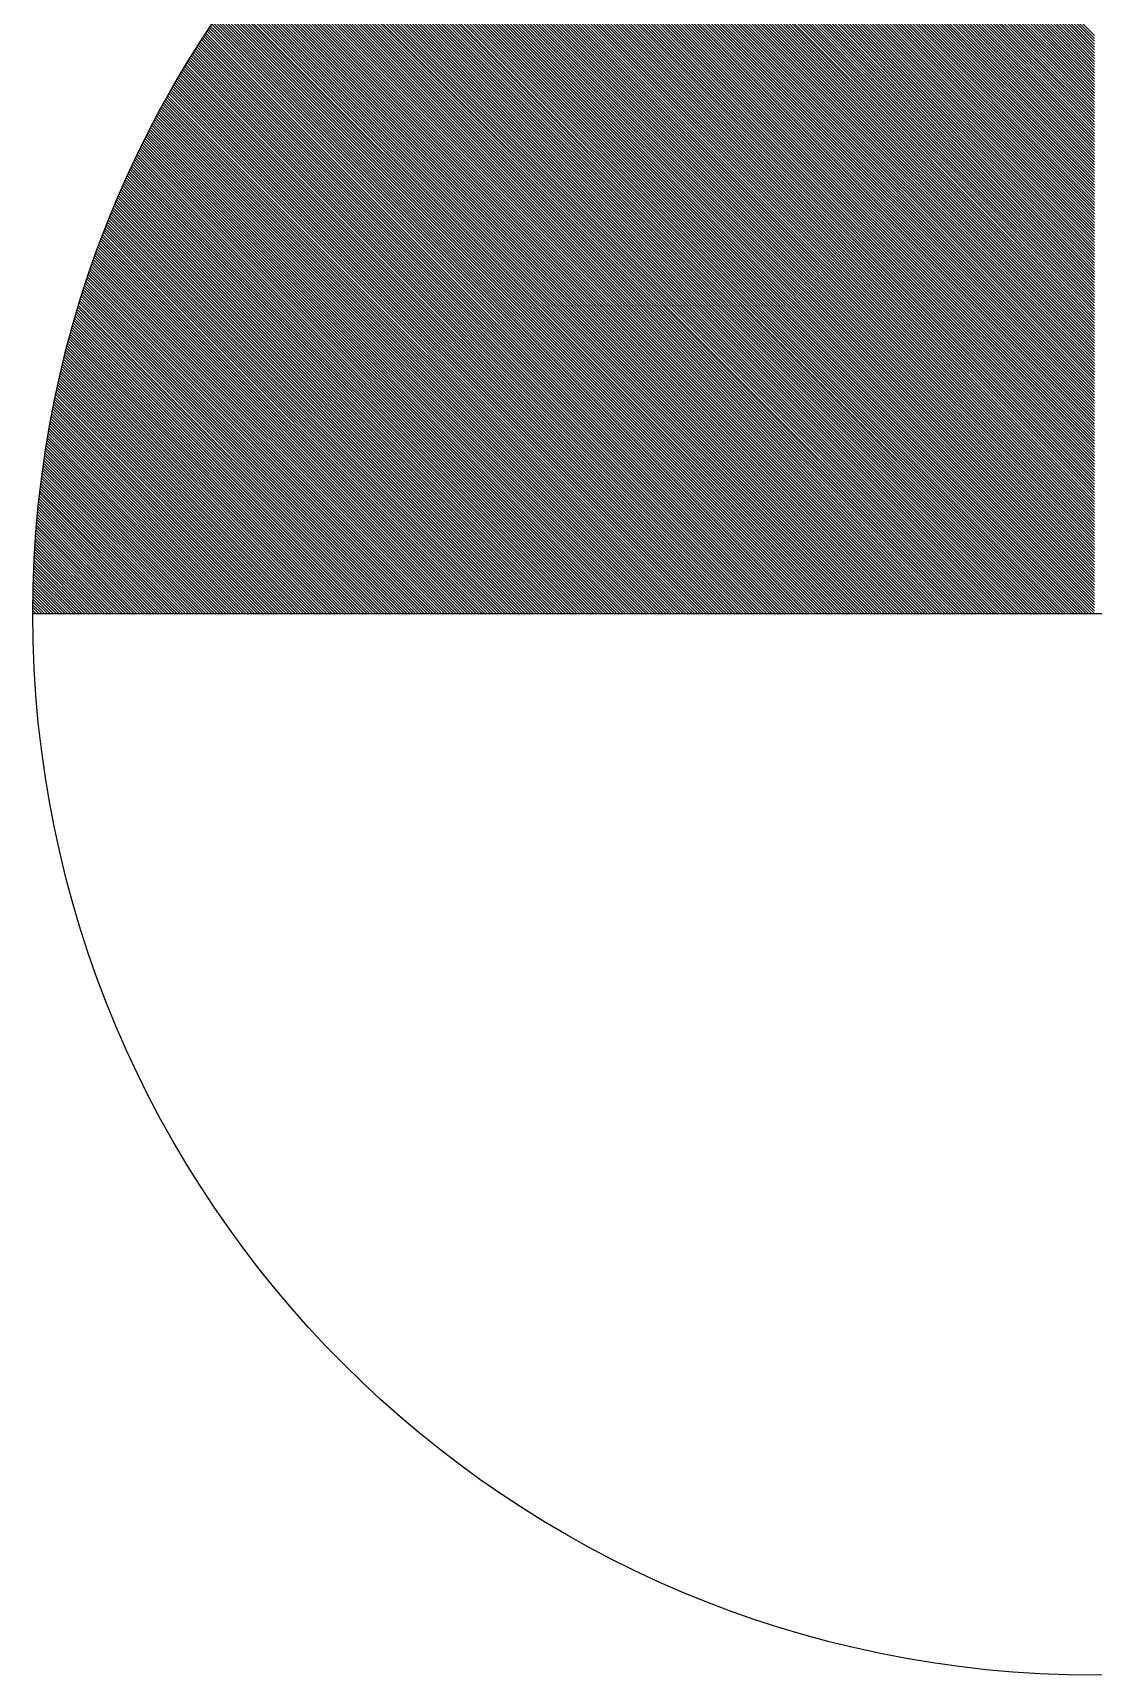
# Model space of a CAD drawing. Extents: x -22909.9 to -22897.8, y -4.7 to 4.1.
# Drawn here: x -22903.7766 to -22903.731, y 0.4983 to 0.569 of the extents above; entities that cross this region are included whole.
import ezdxf

# ---------------------------------------------------------------- set-up
doc = ezdxf.new("R2010")
doc.units = 0
doc.header["$MEASUREMENT"] = 0
doc.layers.add('COW', color=2, linetype='CONTINUOUS')

msp = doc.modelspace()

# ---------------------------------------------------------------- linework, layer by layer
at = {"layer": 'COW', "color": 2}
for p, q in [((-22903.730901, 0.567771), (-22903.749043, 0.585914)), ((-22903.730901, 0.567895), (-22903.748957, 0.585951)), ((-22903.730901, 0.568019), (-22903.74887, 0.585988)), ((-22903.730901, 0.568143), (-22903.748783, 0.586025)), ((-22903.730901, 0.568266), (-22903.748696, 0.586062)), ((-22903.730901, 0.56839), (-22903.748609, 0.586099)), ((-22903.730901, 0.568514), (-22903.748522, 0.586135)), ((-22903.730901, 0.568638), (-22903.748435, 0.586172)), ((-22903.730901, 0.568761), (-22903.748347, 0.586208)), ((-22903.730901, 0.568885), (-22903.74826, 0.586244)), ((-22903.730901, 0.565544), (-22903.750574, 0.585217)), ((-22903.730901, 0.565668), (-22903.75049, 0.585257)), ((-22903.730901, 0.565792), (-22903.750406, 0.585297)), ((-22903.730901, 0.565915), (-22903.750322, 0.585337)), ((-22903.730901, 0.566039), (-22903.750238, 0.585376)), ((-22903.730901, 0.566163), (-22903.750153, 0.585415)), ((-22903.730901, 0.566287), (-22903.750069, 0.585455)), ((-22903.730901, 0.56641), (-22903.749984, 0.585494)), ((-22903.730901, 0.566534), (-22903.749899, 0.585533)), ((-22903.730901, 0.566658), (-22903.749814, 0.585571)), ((-22903.730901, 0.566782), (-22903.749729, 0.58561)), ((-22903.730901, 0.566905), (-22903.749644, 0.585648)), ((-22903.730901, 0.567029), (-22903.749559, 0.585687)), ((-22903.730901, 0.567153), (-22903.749473, 0.585725)), ((-22903.730901, 0.567276), (-22903.749387, 0.585763)), ((-22903.730901, 0.5674), (-22903.749301, 0.585801)), ((-22903.730901, 0.567524), (-22903.749215, 0.585839)), ((-22903.730901, 0.567648), (-22903.749129, 0.585876)), ((-22903.730901, 0.56344), (-22903.751978, 0.584517)), ((-22903.730901, 0.563564), (-22903.751896, 0.58456)), ((-22903.730901, 0.563688), (-22903.751815, 0.584602)), ((-22903.730901, 0.563812), (-22903.751733, 0.584644)), ((-22903.730901, 0.563935), (-22903.751651, 0.584686)), ((-22903.730901, 0.564059), (-22903.751569, 0.584727)), ((-22903.730901, 0.564183), (-22903.751487, 0.584769)), ((-22903.730901, 0.564307), (-22903.751405, 0.58481)), ((-22903.730901, 0.56443), (-22903.751322, 0.584852)), ((-22903.730901, 0.564554), (-22903.75124, 0.584893)), ((-22903.730901, 0.564678), (-22903.751157, 0.584934)), ((-22903.730901, 0.564802), (-22903.751074, 0.584975)), ((-22903.730901, 0.564925), (-22903.750991, 0.585016)), ((-22903.730901, 0.565049), (-22903.750908, 0.585056)), ((-22903.730901, 0.565173), (-22903.750825, 0.585097)), ((-22903.730901, 0.565297), (-22903.750741, 0.585137)), ((-22903.730901, 0.56542), (-22903.750658, 0.585177)), ((-22903.730901, 0.561337), (-22903.753342, 0.583778)), ((-22903.730901, 0.561461), (-22903.753263, 0.583823)), ((-22903.730901, 0.561584), (-22903.753184, 0.583867)), ((-22903.730901, 0.561708), (-22903.753104, 0.583911)), ((-22903.730901, 0.561832), (-22903.753025, 0.583955)), ((-22903.730901, 0.561955), (-22903.752945, 0.584)), ((-22903.730901, 0.562079), (-22903.752865, 0.584043)), ((-22903.730901, 0.562203), (-22903.752785, 0.584087)), ((-22903.730901, 0.562327), (-22903.752705, 0.584131)), ((-22903.730901, 0.56245), (-22903.752625, 0.584174)), ((-22903.730901, 0.562574), (-22903.752544, 0.584218)), ((-22903.730901, 0.562698), (-22903.752464, 0.584261)), ((-22903.730901, 0.562822), (-22903.752383, 0.584304)), ((-22903.730901, 0.562945), (-22903.752302, 0.584347)), ((-22903.730901, 0.563069), (-22903.752221, 0.58439)), ((-22903.730901, 0.563193), (-22903.75214, 0.584432)), ((-22903.730901, 0.563317), (-22903.752059, 0.584475)), ((-22903.730901, 0.559481), (-22903.754514, 0.583094)), ((-22903.730901, 0.559604), (-22903.754437, 0.58314)), ((-22903.730901, 0.559728), (-22903.754359, 0.583187)), ((-22903.730901, 0.559852), (-22903.754282, 0.583233)), ((-22903.730901, 0.559976), (-22903.754204, 0.583279)), ((-22903.730901, 0.560099), (-22903.754127, 0.583325)), ((-22903.730901, 0.560223), (-22903.754049, 0.583371)), ((-22903.730901, 0.560347), (-22903.753971, 0.583417)), ((-22903.730901, 0.560471), (-22903.753893, 0.583462)), ((-22903.730901, 0.560594), (-22903.753814, 0.583508)), ((-22903.730901, 0.560718), (-22903.753736, 0.583553)), ((-22903.730901, 0.560842), (-22903.753657, 0.583598)), ((-22903.730901, 0.560966), (-22903.753579, 0.583644)), ((-22903.730901, 0.561089), (-22903.7535, 0.583688)), ((-22903.730901, 0.561213), (-22903.753421, 0.583733)), ((-22903.730901, 0.557624), (-22903.755657, 0.58238)), ((-22903.730901, 0.557748), (-22903.755581, 0.582429)), ((-22903.730901, 0.557872), (-22903.755506, 0.582477)), ((-22903.730901, 0.557996), (-22903.75543, 0.582525)), ((-22903.730901, 0.558119), (-22903.755355, 0.582573)), ((-22903.730901, 0.558243), (-22903.755279, 0.582621)), ((-22903.730901, 0.558367), (-22903.755203, 0.582669)), ((-22903.730901, 0.558491), (-22903.755127, 0.582717)), ((-22903.730901, 0.558614), (-22903.755051, 0.582764)), ((-22903.730901, 0.558738), (-22903.754974, 0.582812)), ((-22903.730901, 0.558862), (-22903.754898, 0.582859)), ((-22903.730901, 0.558986), (-22903.754821, 0.582906)), ((-22903.730901, 0.559109), (-22903.754745, 0.582953)), ((-22903.730901, 0.559233), (-22903.754668, 0.583)), ((-22903.730901, 0.559357), (-22903.754591, 0.583047)), ((-22903.730901, 0.555892), (-22903.756697, 0.581689)), ((-22903.730901, 0.556016), (-22903.756624, 0.581739)), ((-22903.730901, 0.55614), (-22903.75655, 0.581789)), ((-22903.730901, 0.556263), (-22903.756476, 0.581839)), ((-22903.730901, 0.556387), (-22903.756403, 0.581889)), ((-22903.730901, 0.556511), (-22903.756329, 0.581939)), ((-22903.730901, 0.556635), (-22903.756254, 0.581988)), ((-22903.730901, 0.556758), (-22903.75618, 0.582038)), ((-22903.730901, 0.556882), (-22903.756106, 0.582087)), ((-22903.730901, 0.557006), (-22903.756031, 0.582136)), ((-22903.730901, 0.557129), (-22903.755957, 0.582185)), ((-22903.730901, 0.557253), (-22903.755882, 0.582234)), ((-22903.730901, 0.557377), (-22903.755807, 0.582283)), ((-22903.730901, 0.557501), (-22903.755732, 0.582332)), ((-22903.730901, 0.55416), (-22903.757714, 0.580973)), ((-22903.730901, 0.554283), (-22903.757642, 0.581025)), ((-22903.730901, 0.554407), (-22903.75757, 0.581076)), ((-22903.730901, 0.554531), (-22903.757498, 0.581128)), ((-22903.730901, 0.554655), (-22903.757426, 0.58118)), ((-22903.730901, 0.554778), (-22903.757354, 0.581231)), ((-22903.730901, 0.554902), (-22903.757281, 0.581282)), ((-22903.730901, 0.555026), (-22903.757209, 0.581334)), ((-22903.730901, 0.55515), (-22903.757136, 0.581385)), ((-22903.730901, 0.555273), (-22903.757063, 0.581436)), ((-22903.730901, 0.555397), (-22903.75699, 0.581487)), ((-22903.730901, 0.555521), (-22903.756917, 0.581537)), ((-22903.730901, 0.555645), (-22903.756844, 0.581588)), ((-22903.730901, 0.555768), (-22903.756771, 0.581638)), ((-22903.730901, 0.552551), (-22903.758636, 0.580286)), ((-22903.730901, 0.552675), (-22903.758566, 0.58034)), ((-22903.730901, 0.552798), (-22903.758495, 0.580393)), ((-22903.730901, 0.552922), (-22903.758425, 0.580446)), ((-22903.730901, 0.553046), (-22903.758354, 0.580499)), ((-22903.730901, 0.55317), (-22903.758284, 0.580553)), ((-22903.730901, 0.553293), (-22903.758213, 0.580605)), ((-22903.730901, 0.553417), (-22903.758142, 0.580658)), ((-22903.730901, 0.553541), (-22903.758071, 0.580711)), ((-22903.730901, 0.553665), (-22903.758, 0.580764)), ((-22903.730901, 0.553788), (-22903.757928, 0.580816)), ((-22903.730901, 0.553912), (-22903.757857, 0.580868)), ((-22903.730901, 0.554036), (-22903.757785, 0.58092)), ((-22903.730901, 0.550942), (-22903.759537, 0.579579)), ((-22903.730901, 0.551066), (-22903.759469, 0.579634)), ((-22903.730901, 0.55119), (-22903.7594, 0.579689)), ((-22903.730901, 0.551314), (-22903.759331, 0.579744)), ((-22903.730901, 0.551437), (-22903.759262, 0.579799)), ((-22903.730901, 0.551561), (-22903.759193, 0.579853)), ((-22903.730901, 0.551685), (-22903.759124, 0.579908)), ((-22903.730901, 0.551809), (-22903.759054, 0.579962)), ((-22903.730901, 0.551932), (-22903.758985, 0.580016)), ((-22903.730901, 0.552056), (-22903.758915, 0.580071)), ((-22903.730901, 0.55218), (-22903.758846, 0.580125)), ((-22903.730901, 0.552303), (-22903.758776, 0.580179)), ((-22903.730901, 0.552427), (-22903.758706, 0.580232)), ((-22903.730901, 0.549334), (-22903.760418, 0.578851)), ((-22903.730901, 0.549457), (-22903.760351, 0.578908)), ((-22903.730901, 0.549581), (-22903.760284, 0.578965)), ((-22903.730901, 0.549705), (-22903.760217, 0.579021)), ((-22903.730901, 0.549829), (-22903.760149, 0.579077)), ((-22903.730901, 0.549952), (-22903.760082, 0.579134)), ((-22903.730901, 0.550076), (-22903.760014, 0.57919)), ((-22903.730901, 0.5502), (-22903.759947, 0.579246)), ((-22903.730901, 0.550324), (-22903.759879, 0.579301)), ((-22903.730901, 0.550447), (-22903.759811, 0.579357)), ((-22903.730901, 0.550571), (-22903.759742, 0.579413)), ((-22903.730901, 0.550695), (-22903.759674, 0.579468)), ((-22903.730901, 0.550819), (-22903.759606, 0.579524)), ((-22903.730901, 0.547849), (-22903.761214, 0.578162)), ((-22903.730901, 0.547972), (-22903.761148, 0.57822)), ((-22903.730901, 0.548096), (-22903.761082, 0.578278)), ((-22903.730901, 0.54822), (-22903.761017, 0.578336)), ((-22903.730901, 0.548344), (-22903.760951, 0.578394)), ((-22903.730901, 0.548467), (-22903.760884, 0.578451)), ((-22903.730901, 0.548591), (-22903.760818, 0.578509)), ((-22903.730901, 0.548715), (-22903.760752, 0.578566)), ((-22903.730901, 0.548839), (-22903.760685, 0.578623)), ((-22903.730901, 0.548962), (-22903.760619, 0.578681)), ((-22903.730901, 0.549086), (-22903.760552, 0.578738)), ((-22903.730901, 0.54921), (-22903.760485, 0.578794)), ((-22903.730901, 0.546364), (-22903.761992, 0.577455)), ((-22903.730901, 0.546488), (-22903.761928, 0.577515)), ((-22903.730901, 0.546611), (-22903.761864, 0.577574)), ((-22903.730901, 0.546735), (-22903.761799, 0.577633)), ((-22903.730901, 0.546859), (-22903.761735, 0.577693)), ((-22903.730901, 0.546983), (-22903.76167, 0.577752)), ((-22903.730901, 0.547106), (-22903.761605, 0.577811)), ((-22903.730901, 0.54723), (-22903.76154, 0.577869)), ((-22903.730901, 0.547354), (-22903.761475, 0.577928)), ((-22903.730901, 0.547477), (-22903.76141, 0.577987)), ((-22903.730901, 0.547601), (-22903.761345, 0.578045)), ((-22903.730901, 0.547725), (-22903.761279, 0.578104)), ((-22903.730901, 0.544879), (-22903.762753, 0.576731)), ((-22903.730901, 0.545003), (-22903.76269, 0.576792)), ((-22903.730901, 0.545126), (-22903.762627, 0.576853)), ((-22903.730901, 0.54525), (-22903.762564, 0.576914)), ((-22903.730901, 0.545374), (-22903.762501, 0.576974)), ((-22903.730901, 0.545498), (-22903.762438, 0.577035)), ((-22903.730901, 0.545621), (-22903.762375, 0.577095)), ((-22903.730901, 0.545745), (-22903.762311, 0.577156)), ((-22903.730901, 0.545869), (-22903.762248, 0.577216)), ((-22903.730901, 0.545993), (-22903.762184, 0.577276)), ((-22903.730901, 0.546116), (-22903.76212, 0.577336)), ((-22903.730901, 0.54624), (-22903.762056, 0.577395)), ((-22903.731383, 0.543999), (-22903.763436, 0.576053)), ((-22903.731259, 0.543999), (-22903.763374, 0.576115)), ((-22903.731135, 0.543999), (-22903.763313, 0.576177)), ((-22903.731011, 0.543999), (-22903.763251, 0.576239)), ((-22903.730901, 0.544013), (-22903.763189, 0.576301)), ((-22903.730901, 0.544136), (-22903.763127, 0.576363)), ((-22903.730901, 0.54426), (-22903.763065, 0.576425)), ((-22903.730901, 0.544384), (-22903.763003, 0.576486)), ((-22903.730901, 0.544508), (-22903.762941, 0.576548)), ((-22903.730901, 0.544631), (-22903.762878, 0.576609)), ((-22903.730901, 0.544755), (-22903.762816, 0.57667)), ((-22903.732744, 0.543999), (-22903.764104, 0.57536)), ((-22903.73262, 0.543999), (-22903.764044, 0.575423)), ((-22903.732496, 0.543999), (-22903.763984, 0.575487)), ((-22903.732373, 0.543999), (-22903.763923, 0.57555)), ((-22903.732249, 0.543999), (-22903.763863, 0.575614)), ((-22903.732125, 0.543999), (-22903.763802, 0.575677)), ((-22903.732001, 0.543999), (-22903.763741, 0.57574)), ((-22903.731878, 0.543999), (-22903.763681, 0.575802)), ((-22903.731754, 0.543999), (-22903.76362, 0.575865)), ((-22903.73163, 0.543999), (-22903.763558, 0.575928)), ((-22903.731506, 0.543999), (-22903.763497, 0.57599)), ((-22903.734105, 0.543999), (-22903.764758, 0.574653)), ((-22903.733981, 0.543999), (-22903.764699, 0.574718)), ((-22903.733857, 0.543999), (-22903.76464, 0.574782)), ((-22903.733734, 0.543999), (-22903.764581, 0.574847)), ((-22903.73361, 0.543999), (-22903.764522, 0.574912)), ((-22903.733486, 0.543999), (-22903.764463, 0.574976)), ((-22903.733362, 0.543999), (-22903.764403, 0.57504)), ((-22903.733239, 0.543999), (-22903.764344, 0.575104)), ((-22903.733115, 0.543999), (-22903.764284, 0.575168)), ((-22903.732991, 0.543999), (-22903.764224, 0.575232)), ((-22903.732867, 0.543999), (-22903.764164, 0.575296)), ((-22903.735466, 0.543999), (-22903.765398, 0.573931)), ((-22903.735342, 0.543999), (-22903.76534, 0.573997)), ((-22903.735219, 0.543999), (-22903.765283, 0.574063)), ((-22903.735095, 0.543999), (-22903.765225, 0.574129)), ((-22903.734971, 0.543999), (-22903.765167, 0.574195)), ((-22903.734847, 0.543999), (-22903.765109, 0.574261)), ((-22903.734724, 0.543999), (-22903.765051, 0.574326)), ((-22903.7346, 0.543999), (-22903.764992, 0.574392)), ((-22903.734476, 0.543999), (-22903.764934, 0.574457)), ((-22903.734352, 0.543999), (-22903.764876, 0.574523)), ((-22903.734229, 0.543999), (-22903.764817, 0.574588)), ((-22903.736827, 0.543999), (-22903.766023, 0.573195)), ((-22903.736704, 0.543999), (-22903.765967, 0.573263)), ((-22903.73658, 0.543999), (-22903.76591, 0.57333)), ((-22903.736456, 0.543999), (-22903.765854, 0.573397)), ((-22903.736332, 0.543999), (-22903.765797, 0.573464)), ((-22903.736209, 0.543999), (-22903.765741, 0.573531)), ((-22903.736085, 0.543999), (-22903.765684, 0.573598)), ((-22903.735961, 0.543999), (-22903.765627, 0.573665)), ((-22903.735837, 0.543999), (-22903.76557, 0.573732)), ((-22903.735714, 0.543999), (-22903.765512, 0.573798)), ((-22903.73559, 0.543999), (-22903.765455, 0.573865)), ((-22903.738065, 0.543999), (-22903.766579, 0.572513)), ((-22903.737941, 0.543999), (-22903.766524, 0.572582)), ((-22903.737817, 0.543999), (-22903.766468, 0.572651)), ((-22903.737694, 0.543999), (-22903.766413, 0.572719)), ((-22903.73757, 0.543999), (-22903.766358, 0.572787)), ((-22903.737446, 0.543999), (-22903.766302, 0.572856)), ((-22903.737322, 0.543999), (-22903.766247, 0.572924)), ((-22903.737199, 0.543999), (-22903.766191, 0.572992)), ((-22903.737075, 0.543999), (-22903.766135, 0.57306)), ((-22903.736951, 0.543999), (-22903.766079, 0.573127)), ((-22903.739302, 0.543999), (-22903.767122, 0.571819)), ((-22903.739178, 0.543999), (-22903.767068, 0.571889)), ((-22903.739055, 0.543999), (-22903.767014, 0.571959)), ((-22903.738931, 0.543999), (-22903.76696, 0.572029)), ((-22903.738807, 0.543999), (-22903.766906, 0.572098)), ((-22903.738683, 0.543999), (-22903.766852, 0.572168)), ((-22903.73856, 0.543999), (-22903.766797, 0.572237)), ((-22903.738436, 0.543999), (-22903.766743, 0.572306)), ((-22903.738312, 0.543999), (-22903.766688, 0.572376)), ((-22903.738188, 0.543999), (-22903.766633, 0.572444)), ((-22903.74054, 0.543999), (-22903.767654, 0.571114)), ((-22903.740416, 0.543999), (-22903.767601, 0.571185)), ((-22903.740292, 0.543999), (-22903.767548, 0.571256)), ((-22903.740168, 0.543999), (-22903.767495, 0.571327)), ((-22903.740045, 0.543999), (-22903.767443, 0.571397)), ((-22903.739921, 0.543999), (-22903.767389, 0.571468)), ((-22903.739797, 0.543999), (-22903.767336, 0.571539)), ((-22903.739673, 0.543999), (-22903.767283, 0.571609)), ((-22903.73955, 0.543999), (-22903.767229, 0.571679)), ((-22903.739426, 0.543999), (-22903.767176, 0.571749)), ((-22903.741777, 0.543999), (-22903.768173, 0.570395)), ((-22903.741653, 0.543999), (-22903.768121, 0.570468)), ((-22903.74153, 0.543999), (-22903.76807, 0.57054)), ((-22903.741406, 0.543999), (-22903.768018, 0.570612)), ((-22903.741282, 0.543999), (-22903.767967, 0.570684)), ((-22903.741158, 0.543999), (-22903.767915, 0.570756)), ((-22903.741035, 0.543999), (-22903.767863, 0.570828)), ((-22903.740911, 0.543999), (-22903.767811, 0.570899)), ((-22903.740787, 0.543999), (-22903.767758, 0.570971)), ((-22903.740663, 0.543999), (-22903.767706, 0.571042)), ((-22903.743014, 0.543999), (-22903.76868, 0.569665)), ((-22903.742891, 0.543999), (-22903.76863, 0.569738)), ((-22903.742767, 0.543999), (-22903.768579, 0.569812)), ((-22903.742643, 0.543999), (-22903.768529, 0.569885)), ((-22903.74252, 0.543999), (-22903.768478, 0.569958)), ((-22903.742396, 0.543999), (-22903.768428, 0.570031)), ((-22903.742272, 0.543999), (-22903.768377, 0.570104)), ((-22903.742148, 0.543999), (-22903.768326, 0.570177)), ((-22903.742025, 0.543999), (-22903.768275, 0.57025)), ((-22903.741901, 0.543999), (-22903.768224, 0.570323)), ((-22903.744128, 0.543999), (-22903.769125, 0.568996)), ((-22903.744004, 0.543999), (-22903.769076, 0.569071)), ((-22903.743881, 0.543999), (-22903.769027, 0.569146)), ((-22903.743757, 0.543999), (-22903.768978, 0.56922)), ((-22903.743633, 0.543999), (-22903.768928, 0.569295)), ((-22903.743509, 0.543999), (-22903.768879, 0.569369)), ((-22903.743386, 0.543999), (-22903.768829, 0.569443)), ((-22903.743262, 0.543999), (-22903.768779, 0.569517)), ((-22903.743138, 0.543999), (-22903.76873, 0.569591)), ((-22903.745366, 0.543999), (-22903.769608, 0.568242)), ((-22903.745242, 0.543999), (-22903.76956, 0.568318)), ((-22903.745118, 0.543999), (-22903.769512, 0.568394)), ((-22903.744994, 0.543999), (-22903.769464, 0.56847)), ((-22903.744871, 0.543999), (-22903.769416, 0.568545)), ((-22903.744747, 0.543999), (-22903.769368, 0.568621)), ((-22903.744623, 0.543999), (-22903.76932, 0.568696)), ((-22903.744499, 0.543999), (-22903.769271, 0.568771)), ((-22903.744376, 0.543999), (-22903.769223, 0.568846)), ((-22903.744252, 0.543999), (-22903.769174, 0.568922)), ((-22903.746479, 0.543999), (-22903.770032, 0.567552)), ((-22903.746356, 0.543999), (-22903.769985, 0.567629)), ((-22903.746232, 0.543999), (-22903.769938, 0.567706)), ((-22903.746108, 0.543999), (-22903.769892, 0.567783)), ((-22903.745984, 0.543999), (-22903.769845, 0.56786)), ((-22903.745861, 0.543999), (-22903.769798, 0.567936)), ((-22903.745737, 0.543999), (-22903.76975, 0.568013)), ((-22903.745613, 0.543999), (-22903.769703, 0.568089)), ((-22903.745489, 0.543999), (-22903.769656, 0.568166)), ((-22903.747593, 0.543999), (-22903.770445, 0.566851)), ((-22903.747469, 0.543999), (-22903.770399, 0.56693)), ((-22903.747346, 0.543999), (-22903.770354, 0.567008)), ((-22903.747222, 0.543999), (-22903.770308, 0.567086)), ((-22903.747098, 0.543999), (-22903.770263, 0.567164)), ((-22903.746974, 0.543999), (-22903.770217, 0.567242)), ((-22903.746851, 0.543999), (-22903.770171, 0.56732)), ((-22903.746727, 0.543999), (-22903.770124, 0.567397)), ((-22903.746603, 0.543999), (-22903.770078, 0.567475)), ((-22903.748707, 0.543999), (-22903.770847, 0.56614)), ((-22903.748583, 0.543999), (-22903.770803, 0.56622)), ((-22903.748459, 0.543999), (-22903.770759, 0.566299)), ((-22903.748335, 0.543999), (-22903.770714, 0.566378)), ((-22903.748212, 0.543999), (-22903.77067, 0.566458)), ((-22903.748088, 0.543999), (-22903.770625, 0.566537)), ((-22903.747964, 0.543999), (-22903.77058, 0.566615)), ((-22903.74784, 0.543999), (-22903.770535, 0.566694)), ((-22903.747717, 0.543999), (-22903.77049, 0.566773)), ((-22903.74982, 0.543999), (-22903.771239, 0.565418)), ((-22903.749697, 0.543999), (-22903.771196, 0.565499)), ((-22903.749573, 0.543999), (-22903.771153, 0.56558)), ((-22903.749449, 0.543999), (-22903.77111, 0.56566)), ((-22903.749325, 0.543999), (-22903.771066, 0.56574)), ((-22903.749202, 0.543999), (-22903.771023, 0.565821)), ((-22903.749078, 0.543999), (-22903.770979, 0.565901)), ((-22903.748954, 0.543999), (-22903.770935, 0.565981)), ((-22903.74883, 0.543999), (-22903.770891, 0.56606)), ((-22903.75081, 0.543999), (-22903.771578, 0.564767)), ((-22903.750687, 0.543999), (-22903.771536, 0.564849)), ((-22903.750563, 0.543999), (-22903.771494, 0.564931)), ((-22903.750439, 0.543999), (-22903.771452, 0.565012)), ((-22903.750315, 0.543999), (-22903.77141, 0.565094)), ((-22903.750192, 0.543999), (-22903.771367, 0.565175)), ((-22903.750068, 0.543999), (-22903.771325, 0.565256)), ((-22903.749944, 0.543999), (-22903.771282, 0.565337)), ((-22903.751924, 0.543999), (-22903.771949, 0.564024)), ((-22903.7518, 0.543999), (-22903.771908, 0.564107)), ((-22903.751677, 0.543999), (-22903.771867, 0.56419)), ((-22903.751553, 0.543999), (-22903.771827, 0.564273)), ((-22903.751429, 0.543999), (-22903.771785, 0.564356)), ((-22903.751305, 0.543999), (-22903.771744, 0.564438)), ((-22903.751182, 0.543999), (-22903.771703, 0.564521)), ((-22903.751058, 0.543999), (-22903.771661, 0.564603)), ((-22903.750934, 0.543999), (-22903.77162, 0.564685)), ((-22903.752914, 0.543999), (-22903.772269, 0.563354)), ((-22903.75279, 0.543999), (-22903.772229, 0.563439)), ((-22903.752666, 0.543999), (-22903.77219, 0.563523)), ((-22903.752543, 0.543999), (-22903.77215, 0.563607)), ((-22903.752419, 0.543999), (-22903.77211, 0.563691)), ((-22903.752295, 0.543999), (-22903.77207, 0.563774)), ((-22903.752172, 0.543999), (-22903.77203, 0.563858)), ((-22903.752048, 0.543999), (-22903.771989, 0.563941)), ((-22903.754028, 0.543999), (-22903.772618, 0.56259)), ((-22903.753904, 0.543999), (-22903.77258, 0.562675)), ((-22903.75378, 0.543999), (-22903.772542, 0.562761)), ((-22903.753656, 0.543999), (-22903.772503, 0.562846)), ((-22903.753533, 0.543999), (-22903.772464, 0.562931)), ((-22903.753409, 0.543999), (-22903.772426, 0.563016)), ((-22903.753285, 0.543999), (-22903.772387, 0.563101)), ((-22903.753161, 0.543999), (-22903.772348, 0.563186)), ((-22903.753038, 0.543999), (-22903.772308, 0.56327)), ((-22903.755018, 0.543999), (-22903.772919, 0.5619)), ((-22903.754894, 0.543999), (-22903.772882, 0.561987)), ((-22903.75477, 0.543999), (-22903.772844, 0.562074)), ((-22903.754646, 0.543999), (-22903.772807, 0.56216)), ((-22903.754523, 0.543999), (-22903.77277, 0.562246)), ((-22903.754399, 0.543999), (-22903.772732, 0.562332)), ((-22903.754275, 0.543999), (-22903.772694, 0.562418)), ((-22903.754151, 0.543999), (-22903.772656, 0.562504)), ((-22903.756008, 0.543999), (-22903.77321, 0.561201)), ((-22903.755884, 0.543999), (-22903.773174, 0.561289)), ((-22903.75576, 0.543999), (-22903.773138, 0.561377)), ((-22903.755636, 0.543999), (-22903.773102, 0.561465)), ((-22903.755513, 0.543999), (-22903.773065, 0.561552)), ((-22903.755389, 0.543999), (-22903.773029, 0.561639)), ((-22903.755265, 0.543999), (-22903.772992, 0.561727)), ((-22903.755141, 0.543999), (-22903.772955, 0.561814)), ((-22903.756998, 0.543999), (-22903.773491, 0.560493)), ((-22903.756874, 0.543999), (-22903.773456, 0.560582)), ((-22903.75675, 0.543999), (-22903.773421, 0.560671)), ((-22903.756626, 0.543999), (-22903.773386, 0.56076)), ((-22903.756503, 0.543999), (-22903.773351, 0.560848)), ((-22903.756379, 0.543999), (-22903.773316, 0.560937)), ((-22903.756255, 0.543999), (-22903.773281, 0.561025)), ((-22903.756131, 0.543999), (-22903.773245, 0.561113)), ((-22903.757987, 0.543999), (-22903.773762, 0.559774)), ((-22903.757864, 0.543999), (-22903.773729, 0.559865)), ((-22903.75774, 0.543999), (-22903.773695, 0.559955)), ((-22903.757616, 0.543999), (-22903.773662, 0.560045)), ((-22903.757492, 0.543999), (-22903.773628, 0.560135)), ((-22903.757369, 0.543999), (-22903.773594, 0.560224)), ((-22903.757245, 0.543999), (-22903.77356, 0.560314)), ((-22903.757121, 0.543999), (-22903.773525, 0.560404)), ((-22903.758977, 0.543999), (-22903.774023, 0.559045)), ((-22903.758854, 0.543999), (-22903.773991, 0.559137)), ((-22903.75873, 0.543999), (-22903.773959, 0.559229)), ((-22903.758606, 0.543999), (-22903.773927, 0.55932)), ((-22903.758482, 0.543999), (-22903.773894, 0.559411)), ((-22903.758359, 0.543999), (-22903.773861, 0.559502)), ((-22903.758235, 0.543999), (-22903.773828, 0.559593)), ((-22903.758111, 0.543999), (-22903.773795, 0.559684)), ((-22903.759844, 0.543999), (-22903.774243, 0.558399)), ((-22903.75972, 0.543999), (-22903.774212, 0.558492)), ((-22903.759596, 0.543999), (-22903.774181, 0.558585)), ((-22903.759472, 0.543999), (-22903.77415, 0.558677)), ((-22903.759349, 0.543999), (-22903.774119, 0.55877)), ((-22903.759225, 0.543999), (-22903.774087, 0.558862)), ((-22903.759101, 0.543999), (-22903.774055, 0.558954)), ((-22903.760834, 0.543999), (-22903.774485, 0.557651)), ((-22903.76071, 0.543999), (-22903.774455, 0.557745)), ((-22903.760586, 0.543999), (-22903.774426, 0.557839)), ((-22903.760462, 0.543999), (-22903.774396, 0.557933)), ((-22903.760339, 0.543999), (-22903.774366, 0.558026)), ((-22903.760215, 0.543999), (-22903.774335, 0.55812)), ((-22903.760091, 0.543999), (-22903.774305, 0.558213)), ((-22903.759967, 0.543999), (-22903.774274, 0.558306)), ((-22903.7617, 0.543999), (-22903.774687, 0.556987)), ((-22903.761576, 0.543999), (-22903.774659, 0.557082)), ((-22903.761452, 0.543999), (-22903.77463, 0.557178)), ((-22903.761329, 0.543999), (-22903.774602, 0.557273)), ((-22903.761205, 0.543999), (-22903.774573, 0.557367)), ((-22903.761081, 0.543999), (-22903.774544, 0.557462)), ((-22903.760957, 0.543999), (-22903.774514, 0.557557)), ((-22903.76269, 0.543999), (-22903.774908, 0.556218)), ((-22903.762566, 0.543999), (-22903.774881, 0.556315)), ((-22903.762442, 0.543999), (-22903.774854, 0.556411)), ((-22903.762318, 0.543999), (-22903.774827, 0.556508)), ((-22903.762195, 0.543999), (-22903.774799, 0.556604)), ((-22903.762071, 0.543999), (-22903.774771, 0.5567)), ((-22903.761947, 0.543999), (-22903.774744, 0.556796)), ((-22903.761824, 0.543999), (-22903.774716, 0.556892)), ((-22903.763556, 0.543999), (-22903.775092, 0.555536)), ((-22903.763432, 0.543999), (-22903.775066, 0.555634)), ((-22903.763308, 0.543999), (-22903.77504, 0.555731)), ((-22903.763185, 0.543999), (-22903.775014, 0.555829)), ((-22903.763061, 0.543999), (-22903.774988, 0.555927)), ((-22903.762937, 0.543999), (-22903.774962, 0.556024)), ((-22903.762813, 0.543999), (-22903.774935, 0.556121)), ((-22903.764422, 0.543999), (-22903.775267, 0.554844)), ((-22903.764298, 0.543999), (-22903.775242, 0.554943)), ((-22903.764175, 0.543999), (-22903.775218, 0.555043)), ((-22903.764051, 0.543999), (-22903.775193, 0.555142)), ((-22903.763927, 0.543999), (-22903.775168, 0.55524)), ((-22903.763803, 0.543999), (-22903.775143, 0.555339)), ((-22903.76368, 0.543999), (-22903.775117, 0.555437)), ((-22903.765288, 0.543999), (-22903.775432, 0.554143)), ((-22903.765165, 0.543999), (-22903.775409, 0.554244)), ((-22903.765041, 0.543999), (-22903.775386, 0.554344)), ((-22903.764917, 0.543999), (-22903.775362, 0.554445)), ((-22903.764793, 0.543999), (-22903.775339, 0.554545)), ((-22903.76467, 0.543999), (-22903.775315, 0.554645)), ((-22903.764546, 0.543999), (-22903.775291, 0.554745)), ((-22903.766155, 0.543999), (-22903.775588, 0.553433)), ((-22903.766031, 0.543999), (-22903.775566, 0.553535)), ((-22903.765907, 0.543999), (-22903.775544, 0.553637)), ((-22903.765783, 0.543999), (-22903.775522, 0.553739)), ((-22903.76566, 0.543999), (-22903.7755, 0.55384)), ((-22903.765536, 0.543999), (-22903.775478, 0.553941)), ((-22903.765412, 0.543999), (-22903.775455, 0.554042)), ((-22903.767021, 0.543999), (-22903.775734, 0.552713)), ((-22903.766897, 0.543999), (-22903.775714, 0.552816)), ((-22903.766773, 0.543999), (-22903.775693, 0.55292)), ((-22903.76665, 0.543999), (-22903.775673, 0.553023)), ((-22903.766526, 0.543999), (-22903.775652, 0.553126)), ((-22903.766402, 0.543999), (-22903.775631, 0.553228)), ((-22903.766278, 0.543999), (-22903.775609, 0.553331)), ((-22903.767887, 0.543999), (-22903.77587, 0.551982)), ((-22903.767763, 0.543999), (-22903.775851, 0.552087)), ((-22903.767639, 0.543999), (-22903.775832, 0.552192)), ((-22903.767516, 0.543999), (-22903.775813, 0.552297)), ((-22903.767392, 0.543999), (-22903.775793, 0.552401)), ((-22903.767268, 0.543999), (-22903.775774, 0.552505)), ((-22903.767144, 0.543999), (-22903.775754, 0.552609)), ((-22903.768629, 0.543999), (-22903.775978, 0.551348)), ((-22903.768506, 0.543999), (-22903.77596, 0.551454)), ((-22903.768382, 0.543999), (-22903.775943, 0.55156)), ((-22903.768258, 0.543999), (-22903.775925, 0.551666)), ((-22903.768134, 0.543999), (-22903.775907, 0.551772)), ((-22903.768011, 0.543999), (-22903.775888, 0.551877)), ((-22903.769496, 0.543999), (-22903.776094, 0.550598)), ((-22903.769372, 0.543999), (-22903.776078, 0.550705)), ((-22903.769248, 0.543999), (-22903.776062, 0.550813)), ((-22903.769124, 0.543999), (-22903.776045, 0.550921)), ((-22903.769001, 0.543999), (-22903.776029, 0.551028)), ((-22903.768877, 0.543999), (-22903.776012, 0.551135)), ((-22903.768753, 0.543999), (-22903.775995, 0.551241)), ((-22903.770238, 0.543999), (-22903.776184, 0.549946)), ((-22903.770114, 0.543999), (-22903.77617, 0.550055)), ((-22903.769991, 0.543999), (-22903.776155, 0.550164)), ((-22903.769867, 0.543999), (-22903.77614, 0.550273)), ((-22903.769743, 0.543999), (-22903.776125, 0.550381)), ((-22903.769619, 0.543999), (-22903.776109, 0.55049)), ((-22903.771104, 0.543999), (-22903.776279, 0.549174)), ((-22903.770981, 0.543999), (-22903.776266, 0.549285)), ((-22903.770857, 0.543999), (-22903.776253, 0.549396)), ((-22903.770733, 0.543999), (-22903.77624, 0.549506)), ((-22903.770609, 0.543999), (-22903.776226, 0.549616)), ((-22903.770486, 0.543999), (-22903.776212, 0.549726)), ((-22903.770362, 0.543999), (-22903.776198, 0.549836)), ((-22903.771847, 0.543999), (-22903.77635, 0.548503)), ((-22903.771723, 0.543999), (-22903.776339, 0.548615)), ((-22903.771599, 0.543999), (-22903.776327, 0.548728)), ((-22903.771476, 0.543999), (-22903.776316, 0.54884)), ((-22903.771352, 0.543999), (-22903.776304, 0.548951)), ((-22903.771228, 0.543999), (-22903.776291, 0.549063)), ((-22903.772589, 0.543999), (-22903.776413, 0.547823)), ((-22903.772465, 0.543999), (-22903.776403, 0.547937)), ((-22903.772342, 0.543999), (-22903.776393, 0.548051)), ((-22903.772218, 0.543999), (-22903.776383, 0.548164)), ((-22903.772094, 0.543999), (-22903.776372, 0.548277)), ((-22903.771971, 0.543999), (-22903.776361, 0.54839)), ((-22903.773332, 0.543999), (-22903.776465, 0.547133)), ((-22903.773208, 0.543999), (-22903.776457, 0.547249)), ((-22903.773084, 0.543999), (-22903.776449, 0.547364)), ((-22903.77296, 0.543999), (-22903.77644, 0.547479)), ((-22903.772837, 0.543999), (-22903.776431, 0.547594)), ((-22903.772713, 0.543999), (-22903.776422, 0.547709)), ((-22903.774074, 0.543999), (-22903.776508, 0.546433)), ((-22903.77395, 0.543999), (-22903.776502, 0.546551)), ((-22903.773827, 0.543999), (-22903.776495, 0.546668)), ((-22903.773703, 0.543999), (-22903.776488, 0.546784)), ((-22903.773579, 0.543999), (-22903.776481, 0.546901)), ((-22903.773455, 0.543999), (-22903.776473, 0.547017)), ((-22903.774817, 0.543999), (-22903.77654, 0.545723)), ((-22903.774693, 0.543999), (-22903.776536, 0.545842)), ((-22903.774569, 0.543999), (-22903.776531, 0.545961)), ((-22903.774445, 0.543999), (-22903.776525, 0.54608)), ((-22903.774322, 0.543999), (-22903.77652, 0.546198)), ((-22903.774198, 0.543999), (-22903.776514, 0.546316)), ((-22903.775559, 0.543999), (-22903.776562, 0.545002)), ((-22903.775435, 0.543999), (-22903.776559, 0.545123)), ((-22903.775312, 0.543999), (-22903.776556, 0.545244)), ((-22903.775188, 0.543999), (-22903.776552, 0.545364)), ((-22903.775064, 0.543999), (-22903.776549, 0.545484)), ((-22903.77494, 0.543999), (-22903.776545, 0.545604)), ((-22903.776302, 0.543999), (-22903.776572, 0.54427)), ((-22903.776178, 0.543999), (-22903.776571, 0.544393)), ((-22903.776054, 0.543999), (-22903.77657, 0.544515)), ((-22903.77593, 0.543999), (-22903.776568, 0.544638)), ((-22903.775807, 0.543999), (-22903.776567, 0.544759)), ((-22903.775683, 0.543999), (-22903.776564, 0.544881)), ((-22903.776425, 0.543999), (-22903.776573, 0.544147)), ((-22903.776549, 0.543999), (-22903.776573, 0.544023)), ((-22903.685229, 0.543999), (-22903.776573, 0.543999))]:
    msp.add_line(p, q, dxfattribs=at)
msp.add_circle((-22903.730901, 0.543999), 0.045672, dxfattribs=at)

doc.saveas('drawing.dxf')
